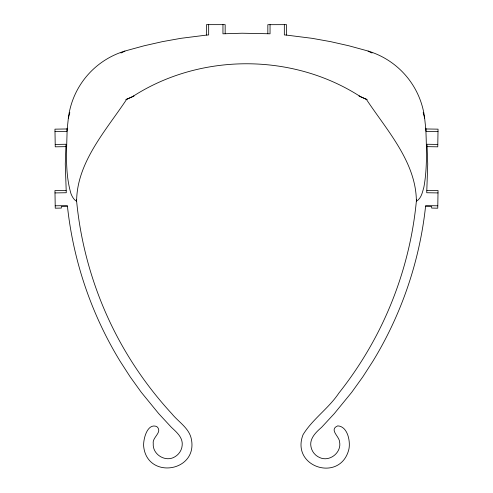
<?xml version="1.0" encoding="UTF-8"?>
<svg xmlns="http://www.w3.org/2000/svg" width="493" height="493" viewBox="0 0 493 493"><rect width="100%" height="100%" fill="white"/><g stroke="black" fill="none" stroke-linecap="round" stroke-linejoin="round"><path stroke-width="0.74" d="M222.953 24.65L222.953 33.807L225.165 33.74L225.165 24.65L206.456 24.65L206.456 35.102L180.882 38.325L162.425 41.64L144.135 45.781L126.042 50.724A80.334 80.334 0 0 0 68.354 118.11L66.949 131.36L54.994 131.551M438.006 131.551L426.051 131.36L424.646 118.11A80.334 80.334 0 0 0 366.958 50.724L348.865 45.781L330.575 41.64L312.118 38.325L286.544 35.102L286.544 24.65L267.835 24.687L267.835 33.74L270.047 33.807L270.047 24.65M431.665 207.504L431.695 206.512L425.558 206.413C419.672 261.074 401.536 314.361 372.862 361.27L362.786 376.892L351.694 392.329L334.316 413.596L321.639 427.289C316.025 432.145 309.08 438.739 311.046 447.034C311.983 451.767 315.409 455.877 319.895 457.658C329.786 462.101 341.785 452.457 339.572 441.845C339.412 436.447 328.726 429.643 337.717 425.872C347.583 426.346 350.498 440.964 348.945 448.987C340.848 483.103 290.359 467.407 303.035 434.715C312.531 419.087 328.695 408.407 338.882 393.075C353.992 374.014 367.205 353.463 378.273 331.801C399.201 290.716 412.284 245.65 416.499 199.733M67.19 128.198L67.153 128.963C66.721 150.544 64.768 172.852 71.023 193.823C72.212 196.682 73.759 199.764 76.631 201.249C81.598 252.699 97.657 303.022 123.41 347.842C137.06 371.556 153.36 393.734 171.921 413.837C178.546 422.057 189.263 428.127 191.389 439.238C197.903 471.924 147.395 479.763 143.697 446.64C142.97 439.879 147.105 422.618 156.811 426.581C163.152 432.176 151.949 437.26 153.249 443.632C152.368 454.441 165.469 462.52 174.732 456.888C178.959 454.571 181.855 450.06 182.194 445.253C183.039 437.501 176.389 432.004 171.361 427.289L158.684 413.596L141.306 392.329L130.214 376.892L120.138 361.27C91.334 314.133 73.13 260.55 67.375 205.606L55.204 205.803M425.558 206.413L425.625 205.606L437.796 205.803M68.354 118.11L69.821 112.663M76.501 199.733L76.631 201.249C76.809 162.148 106.352 130.047 126.67 99.284L132.525 96.659C200.3 52.776 292.78 52.837 360.475 96.659L366.33 99.284C386.648 130.047 416.191 162.148 416.369 201.249C421.342 198.463 422.439 192.147 423.881 187.167C427.4 167.984 426.525 148.356 425.847 128.963L425.81 128.198M120.921 53.022L124.914 51.155L124.045 51.42M126.67 99.284L133.979 96.018L132.525 96.659A5.435 5.435 0 0 1 132.999 96.474L133.301 96.375M206.456 35.102L208.668 34.929L208.668 24.65M225.165 33.74L242.032 33.222L267.835 33.74M67.134 128.963L54.957 129.16L55.241 146.822L65.791 146.649M55.204 144.431L65.976 144.258L65.273 164.089L66.272 192.738L54.994 192.923M66.068 190.353L54.957 190.532L55.241 208.194L61.36 208.071L61.305 206.512L67.442 206.413M425.866 128.963L438.043 129.16L437.759 146.822L427.209 146.649M437.796 144.431L427.024 144.258L427.727 164.089L426.728 192.738L438.006 192.923M426.932 190.353L438.043 190.532L437.759 208.194L431.64 208.071M286.544 35.102L284.332 34.929L284.332 24.65M368.955 51.42L368.086 51.155L372.079 53.022M359.699 96.375L360.475 96.659A5.435 5.435 0 0 0 360.001 96.474L359.021 96.018L366.33 99.284M423.179 112.663L424.646 118.11M367.193 99.555A5.435 5.435 0 0 1 366.145 99.198M126.855 99.198A5.435 5.435 0 0 1 125.807 99.555"/></g></svg>
